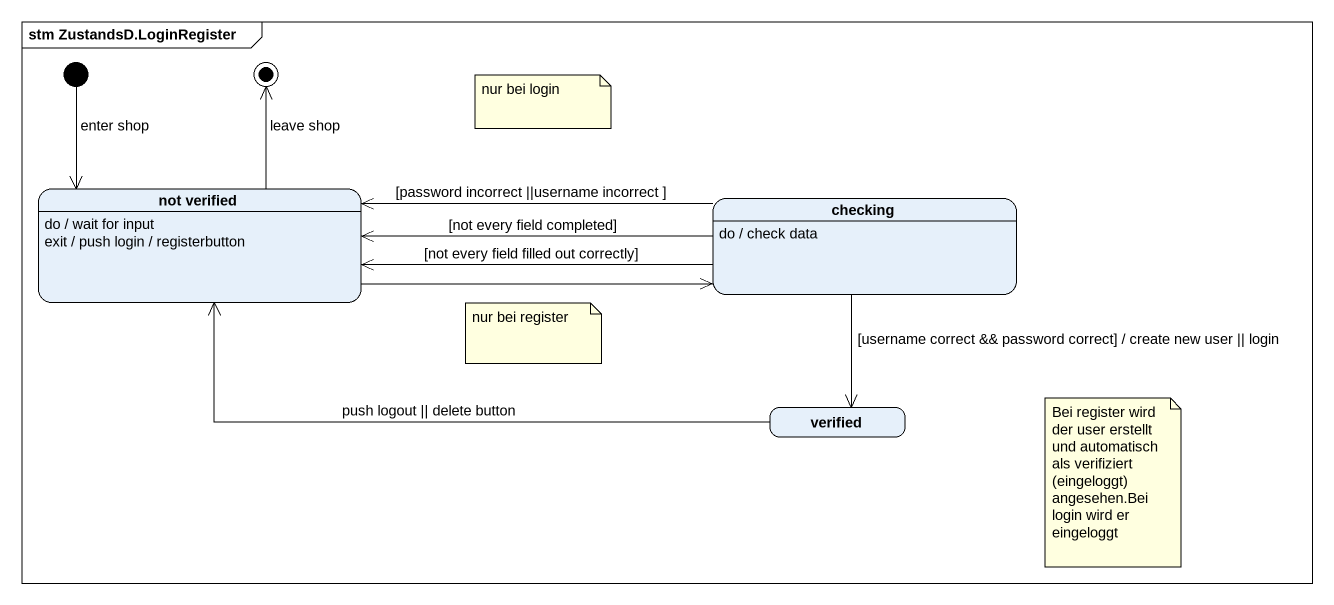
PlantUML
@startuml
mainframe stm ZustandsD.LoginRegister
hide empty description
state "not verified" as not_verified
not_verified : do / wait for input
not_verified : exit / push login / registerbutton
state checking
checking : do / check data
state verified
[*] --> not_verified : enter shop
not_verified -right-> checking
checking -left-> not_verified : [not every field completed]
checking -left-> not_verified : [password incorrect ||username incorrect ]
checking -left-> not_verified : [not every field filled out correctly]
checking --> verified : [username correct && password correct] / create new user || login
verified -left-> not_verified : push logout || delete button
not_verified -up-> [*] : leave shop
note as N1
  nur bei login
end note
note as N2
  nur bei register
end note
note as N3
  Bei register wird der user erstellt und automatisch als verifiziert (eingeloggt) angesehen.Bei login wird er eingeloggt
end note
@enduml
